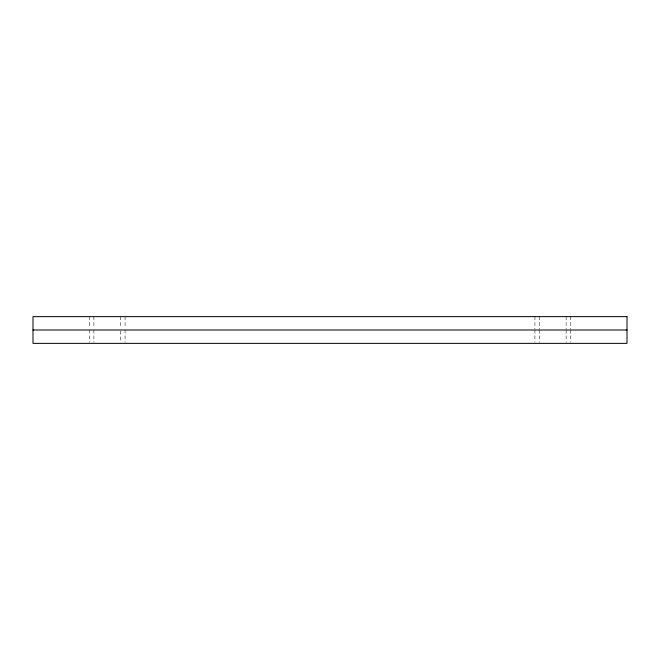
<?xml version="1.0" encoding="UTF-8"?>
<svg xmlns="http://www.w3.org/2000/svg" width="660" height="660" viewBox="0 0 660 660"><rect width="100%" height="100%" fill="white"/><g stroke="black" fill="none" stroke-linecap="round" stroke-linejoin="round"><path stroke-width="0.49" stroke-dasharray="3.3 2.47" d="M570.57 316.635L570.57 328.969M570.57 330L570.57 342.334M566.115 316.635L566.115 328.969M566.115 330L566.115 342.334M539.385 316.635L539.385 328.969M539.385 330L539.385 342.334M534.93 316.635L534.93 328.969M534.93 330L534.93 342.334M125.07 316.635L125.07 327.946M125.07 330L125.07 342.334M120.615 316.635L120.615 327.946M120.615 331.031L120.615 342.334M93.885 316.635L93.885 327.946M93.885 330L93.885 342.334M89.43 316.635L89.43 327.946M89.43 330L89.43 342.334"/><path stroke-width="0.99" d="M33 330L627 330M627 316.635L33 316.635L33 343.365L627 343.365L627 316.635"/></g></svg>
